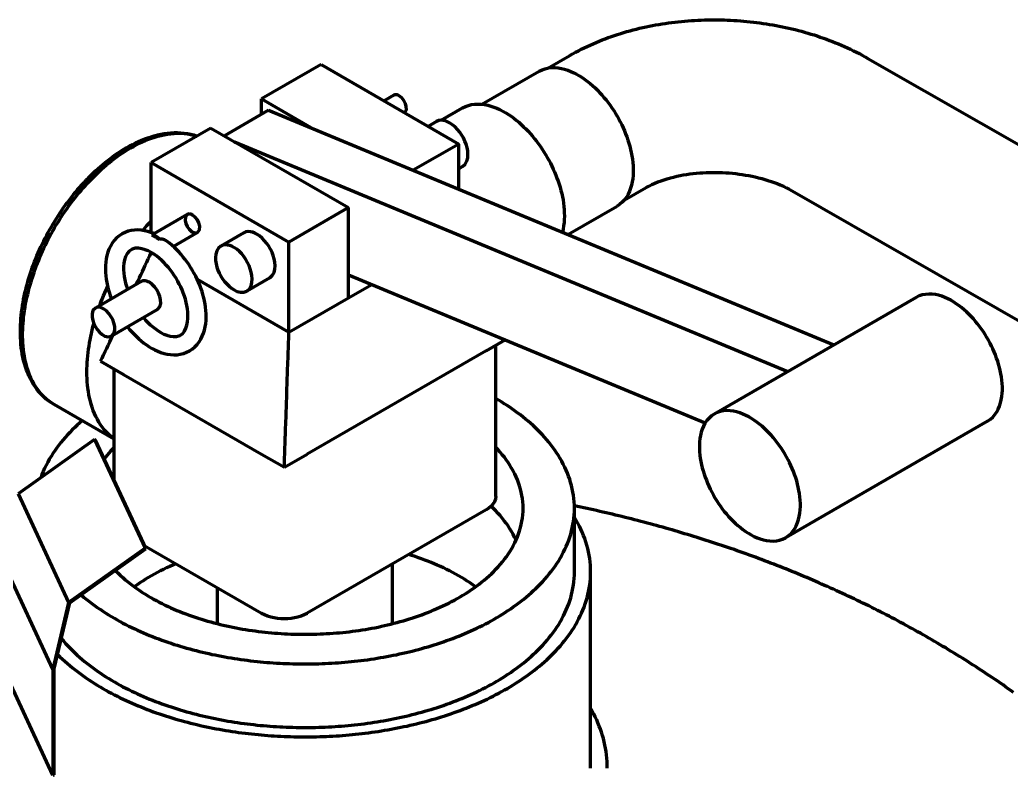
# Model space of a CAD drawing. Header units: millimetres. Extents: x 0 to 2382, y 0 to 420.
# Drawn here: x 322.55 to 337.82, y 133.11 to 144.75 of the extents above; entities that cross this region are included whole.
import ezdxf

# ---------------------------------------------------------------- set-up
doc = ezdxf.new("R2010")
doc.units = ezdxf.units.MM
doc.layers.add('01-VISIBLE', color=7, linetype='CONTINUOUS', lineweight=70)

msp = doc.modelspace()

# ---------------------------------------------------------------- linework, layer by layer
at = {"layer": '01-VISIBLE'}
for p, q in [((330.686, 144.006), (331.022, 144.2)), ((335.615, 144.155), (339.237, 142.081)), ((327.191, 144.061), (326.272, 143.53)), ((327.191, 144.061), (329.313, 142.836)), ((329.67, 143.448), (330.551, 143.957)), ((326.272, 143.29), (326.272, 143.53)), ((326.272, 143.53), (327.069, 143.07)), ((328.313, 143.587), (328.163, 143.5)), ((329.042, 143.201), (329.37, 143.391)), ((326.384, 143.355), (325.702, 142.961)), ((326.384, 143.355), (335.09, 139.741)), ((325.494, 143.081), (324.575, 142.551)), ((325.494, 143.081), (327.616, 141.857)), ((328.971, 143.183), (328.842, 143.108)), ((325.859, 142.871), (334.383, 139.333)), ((329.313, 142.836), (328.61, 142.431)), ((329.313, 142.139), (329.313, 142.836)), ((324.575, 141.472), (324.575, 142.551)), ((324.575, 142.551), (326.696, 141.326)), ((329.371, 142.49), (329.313, 142.456)), ((331.861, 141.971), (332.197, 142.165)), ((334.447, 142.116), (338.069, 140.041)), ((327.616, 141.857), (326.696, 141.326)), ((327.616, 140.468), (327.616, 141.857)), ((330.994, 141.441), (331.751, 141.879)), ((325.131, 141.75), (324.617, 141.453)), ((325.291, 141.473), (324.917, 141.257)), ((326.001, 141.468), (325.648, 141.264)), ((326.696, 139.938), (326.696, 141.326)), ((324.575, 141.162), (324.575, 141.164)), ((324.575, 141.162), (324.615, 141.139)), ((327.616, 140.822), (333.11, 138.542)), ((324.422, 140.718), (323.715, 140.309)), ((325.283, 140.754), (326.696, 139.938)), ((326.401, 140.775), (326.048, 140.571)), ((327.616, 140.468), (327.972, 140.674)), ((326.696, 139.938), (327.616, 140.468)), ((336.358, 140.473), (333.246, 138.676)), ((324.672, 140.285), (323.965, 139.876)), ((329.737, 139.652), (330.029, 139.821)), ((329.883, 137.407), (329.883, 139.737)), ((329.737, 139.652), (326.979, 138.06)), ((323.797, 139.489), (324.151, 139.285)), ((324.004, 137.648), (324.004, 139.369)), ((324.151, 139.285), (326.272, 138.06)), ((324.004, 138.289), (323.082, 138.821)), ((337.458, 138.567), (334.346, 136.771)), ((323.704, 138.285), (322.527, 137.446)), ((323.704, 138.285), (324.48, 136.612)), ((323.714, 138.273), (323.704, 138.285)), ((323.714, 138.273), (324.491, 136.6)), ((326.272, 138.06), (326.626, 137.856)), ((326.626, 137.856), (326.979, 138.06)), ((322.527, 137.446), (323.303, 135.773)), ((329.737, 137.202), (326.979, 135.61)), ((331.094, 136.243), (331.094, 137.223)), ((324.48, 136.612), (323.303, 135.773)), ((323.321, 135.766), (324.491, 136.6)), ((324.466, 136.653), (326.272, 135.61)), ((324.491, 136.6), (324.48, 136.612)), ((323.06, 134.747), (322.283, 136.42)), ((328.294, 135.446), (328.294, 136.369)), ((331.344, 133.222), (331.344, 136.243)), ((325.594, 135.446), (325.594, 136.002)), ((323.303, 135.773), (323.06, 134.747)), ((323.079, 134.749), (323.321, 135.766)), ((323.06, 133.113), (322.283, 134.786)), ((323.06, 134.747), (323.06, 133.113)), ((323.079, 133.116), (323.079, 134.749)), ((323.06, 133.113), (323.079, 133.116))]:
    msp.add_line(p, q, dxfattribs=at)
for points in [[(331.022, 144.2), (331.066, 144.225), (331.11, 144.249), (331.155, 144.273), (331.2, 144.296), (331.245, 144.318), (331.29, 144.34), (331.336, 144.361), (331.382, 144.381), (331.428, 144.401), (331.475, 144.421), (331.522, 144.439), (331.569, 144.457), (331.616, 144.475), (331.663, 144.492), (331.711, 144.508), (331.759, 144.524), (331.807, 144.539), (331.855, 144.554), (331.903, 144.568), (331.952, 144.581), (332.001, 144.594), (332.049, 144.607), (332.098, 144.618), (332.147, 144.63), (332.197, 144.641), (332.246, 144.651), (332.295, 144.661), (332.345, 144.67), (332.395, 144.678), (332.444, 144.687), (332.494, 144.694), (332.544, 144.701), (332.594, 144.708), (332.644, 144.714), (332.694, 144.72), (332.744, 144.725), (332.794, 144.73), (332.844, 144.734), (332.895, 144.737), (332.945, 144.74), (332.995, 144.743), (333.046, 144.745), (333.096, 144.747), (333.146, 144.748), (333.197, 144.749), (333.247, 144.749), (333.297, 144.749), (333.348, 144.748), (333.398, 144.747), (333.448, 144.745), (333.499, 144.743), (333.549, 144.74), (333.599, 144.737), (333.65, 144.733), (333.7, 144.729), (333.75, 144.725), (333.8, 144.72), (333.85, 144.714), (333.9, 144.708), (333.95, 144.701), (334, 144.694), (334.05, 144.687), (334.1, 144.679), (334.149, 144.671), (334.199, 144.662), (334.248, 144.652), (334.298, 144.642), (334.347, 144.632), (334.396, 144.621), (334.445, 144.609), (334.494, 144.598), (334.543, 144.585), (334.592, 144.572), (334.64, 144.559), (334.689, 144.545), (334.737, 144.53), (334.785, 144.516), (334.833, 144.5), (334.881, 144.484), (334.928, 144.468), (334.976, 144.451), (335.023, 144.433), (335.07, 144.415), (335.117, 144.396), (335.163, 144.377), (335.21, 144.357), (335.256, 144.337), (335.302, 144.316), (335.347, 144.295), (335.393, 144.273), (335.438, 144.251), (335.483, 144.228), (335.527, 144.204), (335.571, 144.18), (335.615, 144.155)], [(330.551, 143.957), (330.596, 143.98), (330.644, 143.996), (330.693, 144.007), (330.743, 144.013), (330.794, 144.013), (330.844, 144.009), (330.894, 144), (330.943, 143.988), (330.991, 143.973), (331.038, 143.954), (331.084, 143.934), (331.128, 143.911), (331.172, 143.885), (331.215, 143.858), (331.256, 143.83), (331.297, 143.799), (331.336, 143.768), (331.374, 143.735), (331.411, 143.701), (331.447, 143.665), (331.482, 143.629), (331.516, 143.592), (331.549, 143.553), (331.581, 143.514), (331.612, 143.475), (331.642, 143.434), (331.671, 143.393), (331.699, 143.35), (331.725, 143.308), (331.751, 143.264), (331.776, 143.22), (331.8, 143.176), (331.822, 143.131), (331.843, 143.085), (331.864, 143.039), (331.883, 142.992), (331.901, 142.945), (331.917, 142.897), (331.932, 142.849), (331.946, 142.801), (331.959, 142.752), (331.97, 142.703), (331.979, 142.653), (331.987, 142.603), (331.993, 142.553), (331.997, 142.503), (331.999, 142.452), (331.999, 142.402), (331.997, 142.352), (331.992, 142.301), (331.984, 142.252), (331.974, 142.202), (331.96, 142.154), (331.942, 142.107), (331.921, 142.061), (331.895, 142.017), (331.865, 141.977), (331.831, 141.939), (331.793, 141.907), (331.751, 141.879)], [(328.393, 143.579), (328.381, 143.586), (328.368, 143.591), (328.354, 143.594), (328.34, 143.595), (328.326, 143.593), (328.313, 143.587)], [(328.482, 143.316), (328.505, 143.361), (328.504, 143.412), (328.49, 143.462), (328.466, 143.507), (328.434, 143.547), (328.393, 143.579)], [(329.37, 143.391), (329.415, 143.413), (329.462, 143.43), (329.51, 143.442), (329.56, 143.449), (329.61, 143.451), (329.66, 143.449), (329.709, 143.443), (329.759, 143.433), (329.807, 143.42), (329.854, 143.404), (329.901, 143.386), (329.946, 143.365), (329.991, 143.342), (330.035, 143.318), (330.077, 143.291), (330.119, 143.263), (330.159, 143.234), (330.199, 143.203), (330.237, 143.171), (330.275, 143.138), (330.311, 143.103), (330.347, 143.068), (330.381, 143.032), (330.415, 142.995), (330.448, 142.957), (330.48, 142.918), (330.511, 142.879), (330.541, 142.839), (330.57, 142.798), (330.598, 142.757), (330.625, 142.714), (330.651, 142.672), (330.676, 142.629), (330.701, 142.585), (330.724, 142.54), (330.746, 142.496), (330.768, 142.45), (330.788, 142.405), (330.807, 142.358), (330.825, 142.312), (330.842, 142.264), (330.858, 142.217), (330.873, 142.169), (330.886, 142.121), (330.898, 142.072), (330.908, 142.023), (330.918, 141.974), (330.925, 141.924), (330.931, 141.875), (330.936, 141.825), (330.938, 141.775), (330.939, 141.725), (330.938, 141.675), (330.934, 141.625), (330.928, 141.575), (330.919, 141.526), (330.908, 141.477)], [(329.171, 143.163), (329.14, 143.179), (329.107, 143.191), (329.073, 143.199), (329.038, 143.201), (329.004, 143.196), (328.971, 143.183)], [(329.371, 142.49), (329.411, 142.525), (329.437, 142.571), (329.45, 142.622), (329.454, 142.675), (329.45, 142.729), (329.441, 142.781), (329.426, 142.832), (329.407, 142.882), (329.384, 142.93), (329.357, 142.976), (329.327, 143.019), (329.293, 143.061), (329.256, 143.099), (329.216, 143.133), (329.171, 143.163)], [(324.197, 142.781), (324.242, 142.806), (324.287, 142.83), (324.334, 142.853), (324.38, 142.875), (324.428, 142.896), (324.476, 142.915), (324.524, 142.933), (324.573, 142.949), (324.623, 142.964), (324.673, 142.976), (324.723, 142.987), (324.774, 142.997), (324.825, 143.004), (324.876, 143.009), (324.928, 143.011), (324.98, 143.012), (325.031, 143.01), (325.082, 143.005), (325.134, 142.998), (325.184, 142.988), (325.234, 142.975), (325.283, 142.959)], [(324.257, 142.775), (324.301, 142.8), (324.346, 142.824), (324.392, 142.847), (324.438, 142.868), (324.485, 142.889), (324.533, 142.908), (324.58, 142.925), (324.629, 142.941), (324.678, 142.956), (324.727, 142.968), (324.777, 142.979), (324.827, 142.988), (324.878, 142.995), (324.929, 142.999), (324.98, 143.001), (325.031, 143.001), (325.082, 142.998), (325.133, 142.993), (325.183, 142.984), (325.233, 142.973), (325.282, 142.958)], [(323.082, 138.821), (323.039, 138.847), (322.998, 138.876), (322.959, 138.907), (322.922, 138.94), (322.886, 138.975), (322.852, 139.012), (322.821, 139.051), (322.791, 139.091), (322.763, 139.133), (322.738, 139.176), (322.714, 139.22), (322.692, 139.265), (322.673, 139.311), (322.655, 139.358), (322.638, 139.405), (322.624, 139.453), (322.611, 139.501), (322.6, 139.55), (322.59, 139.599), (322.582, 139.648), (322.575, 139.698), (322.569, 139.748), (322.565, 139.798), (322.562, 139.848), (322.561, 139.898), (322.56, 139.948), (322.561, 139.998), (322.562, 140.048), (322.565, 140.098), (322.569, 140.147), (322.574, 140.197), (322.579, 140.247), (322.586, 140.297), (322.593, 140.346), (322.602, 140.395), (322.611, 140.445), (322.621, 140.494), (322.631, 140.542), (322.643, 140.591), (322.655, 140.64), (322.668, 140.688), (322.682, 140.736), (322.697, 140.784), (322.712, 140.832), (322.727, 140.879), (322.744, 140.926), (322.761, 140.973), (322.779, 141.02), (322.797, 141.067), (322.816, 141.113), (322.836, 141.159), (322.856, 141.205), (322.877, 141.25), (322.898, 141.295), (322.92, 141.34), (322.943, 141.385), (322.966, 141.429), (322.989, 141.474), (323.014, 141.517), (323.038, 141.561), (323.064, 141.604), (323.09, 141.647), (323.116, 141.689), (323.143, 141.731), (323.17, 141.773), (323.198, 141.815), (323.227, 141.856), (323.256, 141.897), (323.285, 141.937), (323.315, 141.977), (323.346, 142.017), (323.377, 142.056), (323.409, 142.095), (323.441, 142.133), (323.474, 142.171), (323.507, 142.208), (323.541, 142.245), (323.575, 142.282), (323.61, 142.317), (323.645, 142.353), (323.681, 142.388), (323.717, 142.422), (323.754, 142.456), (323.792, 142.489), (323.83, 142.521), (323.868, 142.553), (323.907, 142.584), (323.947, 142.615), (323.987, 142.645), (324.028, 142.674), (324.069, 142.702), (324.111, 142.729), (324.154, 142.756), (324.197, 142.781)], [(323.082, 138.821), (323.039, 138.848), (322.998, 138.877), (322.959, 138.909), (322.922, 138.943), (322.887, 138.979), (322.854, 139.018), (322.824, 139.058), (322.795, 139.1), (322.769, 139.143), (322.745, 139.187), (322.723, 139.233), (322.703, 139.279), (322.685, 139.326), (322.669, 139.374), (322.655, 139.422), (322.642, 139.471), (322.631, 139.52), (322.622, 139.57), (322.614, 139.62), (322.608, 139.67), (322.603, 139.72), (322.599, 139.77), (322.597, 139.821), (322.595, 139.871), (322.595, 139.921), (322.596, 139.972), (322.599, 140.022), (322.602, 140.073), (322.606, 140.123), (322.611, 140.173), (322.617, 140.223), (322.625, 140.273), (322.633, 140.323), (322.641, 140.372), (322.651, 140.422), (322.661, 140.471), (322.673, 140.52), (322.685, 140.569), (322.697, 140.618), (322.711, 140.667), (322.725, 140.715), (322.74, 140.764), (322.755, 140.811), (322.772, 140.859), (322.789, 140.907), (322.806, 140.954), (322.824, 141.001), (322.843, 141.048), (322.862, 141.095), (322.882, 141.141), (322.903, 141.187), (322.924, 141.233), (322.946, 141.278), (322.968, 141.323), (322.991, 141.368), (323.014, 141.413), (323.038, 141.457), (323.063, 141.502), (323.088, 141.545), (323.114, 141.589), (323.14, 141.632), (323.167, 141.675), (323.194, 141.717), (323.221, 141.759), (323.25, 141.801), (323.279, 141.842), (323.308, 141.883), (323.338, 141.924), (323.368, 141.964), (323.399, 142.004), (323.43, 142.044), (323.462, 142.083), (323.495, 142.121), (323.528, 142.16), (323.561, 142.197), (323.595, 142.234), (323.63, 142.271), (323.665, 142.307), (323.701, 142.343), (323.737, 142.378), (323.773, 142.413), (323.811, 142.447), (323.848, 142.48), (323.887, 142.513), (323.926, 142.545), (323.965, 142.577), (324.005, 142.608), (324.046, 142.638), (324.087, 142.667), (324.128, 142.695), (324.171, 142.723), (324.214, 142.749), (324.257, 142.775)], [(332.197, 142.165), (332.242, 142.189), (332.287, 142.212), (332.333, 142.233), (332.38, 142.252), (332.428, 142.27), (332.476, 142.286), (332.524, 142.301), (332.573, 142.315), (332.622, 142.327), (332.672, 142.339), (332.721, 142.349), (332.771, 142.359), (332.821, 142.367), (332.871, 142.374), (332.922, 142.381), (332.972, 142.386), (333.023, 142.39), (333.073, 142.394), (333.124, 142.396), (333.174, 142.398), (333.225, 142.399), (333.276, 142.399), (333.327, 142.398), (333.377, 142.396), (333.428, 142.393), (333.479, 142.39), (333.529, 142.385), (333.579, 142.38), (333.63, 142.373), (333.68, 142.366), (333.73, 142.358), (333.78, 142.349), (333.83, 142.339), (333.879, 142.328), (333.929, 142.317), (333.978, 142.304), (334.026, 142.29), (334.075, 142.275), (334.123, 142.26), (334.171, 142.243), (334.218, 142.225), (334.265, 142.205), (334.312, 142.185), (334.358, 142.163), (334.403, 142.14), (334.447, 142.116)], [(325.131, 141.75), (325.103, 141.71), (325.099, 141.66), (325.11, 141.611), (325.131, 141.565), (325.161, 141.524), (325.197, 141.49), (325.243, 141.468), (325.291, 141.473)], [(325.211, 141.742), (325.199, 141.749), (325.186, 141.754), (325.172, 141.757), (325.158, 141.758), (325.144, 141.755), (325.131, 141.75)], [(325.291, 141.473), (325.321, 141.516), (325.323, 141.568), (325.31, 141.62), (325.286, 141.667), (325.253, 141.709), (325.211, 141.742)], [(324.447, 141.505), (324.468, 141.53), (324.489, 141.555), (324.51, 141.579), (324.532, 141.604), (324.553, 141.628), (324.575, 141.652)], [(324.126, 141.451), (324.082, 141.422), (324.042, 141.388), (324.006, 141.35), (323.975, 141.309), (323.948, 141.264), (323.925, 141.217), (323.907, 141.168), (323.892, 141.118), (323.882, 141.067), (323.875, 141.015), (323.87, 140.963), (323.869, 140.911), (323.871, 140.859), (323.875, 140.807), (323.882, 140.755), (323.891, 140.703), (323.901, 140.652), (323.914, 140.602), (323.929, 140.551), (323.945, 140.502), (323.963, 140.453)], [(324.62, 141.455), (324.572, 141.473), (324.523, 141.489), (324.473, 141.5), (324.423, 141.508), (324.371, 141.512), (324.32, 141.51), (324.269, 141.503), (324.22, 141.491), (324.172, 141.474), (324.126, 141.451)], [(324.617, 141.453), (324.612, 141.449), (324.608, 141.445), (324.603, 141.441), (324.598, 141.437), (324.592, 141.434), (324.587, 141.431)], [(324.646, 141.416), (324.637, 141.42), (324.627, 141.425), (324.618, 141.428), (324.607, 141.43), (324.597, 141.431), (324.587, 141.431)], [(324.646, 141.399), (324.636, 141.405), (324.626, 141.41), (324.617, 141.415), (324.607, 141.421), (324.597, 141.426), (324.587, 141.431)], [(324.621, 141.454), (324.62, 141.454), (324.62, 141.454), (324.619, 141.454), (324.619, 141.454), (324.618, 141.454), (324.617, 141.453)], [(324.705, 141.363), (324.696, 141.373), (324.687, 141.383), (324.678, 141.392), (324.668, 141.401), (324.657, 141.408), (324.646, 141.416)], [(324.705, 141.363), (324.695, 141.369), (324.685, 141.375), (324.676, 141.381), (324.666, 141.387), (324.656, 141.393), (324.646, 141.399)], [(326.201, 141.448), (326.17, 141.464), (326.137, 141.477), (326.103, 141.485), (326.068, 141.487), (326.034, 141.481), (326.001, 141.468)], [(326.401, 140.775), (326.441, 140.81), (326.467, 140.856), (326.481, 140.908), (326.484, 140.961), (326.48, 141.014), (326.471, 141.066), (326.456, 141.117), (326.437, 141.167), (326.414, 141.215), (326.387, 141.261), (326.357, 141.305), (326.323, 141.346), (326.286, 141.384), (326.246, 141.419), (326.201, 141.448)], [(324.816, 141.34), (324.8, 141.351), (324.782, 141.359), (324.763, 141.366), (324.743, 141.369), (324.723, 141.369), (324.705, 141.363)], [(325.166, 139.649), (325.208, 139.677), (325.247, 139.709), (325.282, 139.746), (325.313, 139.786), (325.339, 139.828), (325.362, 139.874), (325.381, 139.92), (325.396, 139.969), (325.407, 140.018), (325.415, 140.068), (325.42, 140.118), (325.422, 140.168), (325.422, 140.219), (325.419, 140.269), (325.413, 140.32), (325.406, 140.37), (325.397, 140.419), (325.385, 140.468), (325.372, 140.517), (325.358, 140.565), (325.341, 140.613), (325.323, 140.66), (325.304, 140.707), (325.283, 140.753), (325.261, 140.799), (325.238, 140.843), (325.213, 140.887), (325.187, 140.93), (325.159, 140.973), (325.131, 141.014), (325.101, 141.055), (325.07, 141.095), (325.037, 141.134), (325.004, 141.171), (324.969, 141.208), (324.933, 141.243), (324.895, 141.277), (324.856, 141.309), (324.816, 141.34)], [(325.648, 141.264), (325.61, 141.231), (325.584, 141.188), (325.57, 141.14), (325.565, 141.09), (325.567, 141.039), (325.575, 140.989), (325.587, 140.94), (325.604, 140.893), (325.624, 140.847), (325.648, 140.802), (325.675, 140.759), (325.705, 140.719), (325.738, 140.681), (325.774, 140.645), (325.813, 140.614), (325.855, 140.587), (325.901, 140.566), (325.95, 140.554), (326.001, 140.554), (326.048, 140.571)], [(325.848, 141.244), (325.817, 141.26), (325.784, 141.273), (325.75, 141.28), (325.715, 141.283), (325.68, 141.277), (325.648, 141.264)], [(326.048, 140.571), (326.088, 140.606), (326.114, 140.652), (326.127, 140.704), (326.131, 140.757), (326.127, 140.81), (326.117, 140.862), (326.102, 140.913), (326.083, 140.963), (326.06, 141.011), (326.033, 141.057), (326.003, 141.101), (325.97, 141.142), (325.933, 141.18), (325.892, 141.215), (325.848, 141.244)], [(324.576, 141.164), (324.53, 141.188), (324.482, 141.208), (324.433, 141.223), (324.382, 141.231), (324.33, 141.23), (324.28, 141.216), (324.237, 141.187), (324.204, 141.148), (324.181, 141.102), (324.165, 141.053), (324.155, 141.002), (324.15, 140.95), (324.15, 140.899), (324.153, 140.847), (324.159, 140.795), (324.168, 140.744), (324.179, 140.694), (324.193, 140.644), (324.209, 140.595)], [(324.349, 140.675), (324.371, 140.724), (324.394, 140.773), (324.417, 140.822), (324.439, 140.87), (324.462, 140.919), (324.485, 140.968), (324.507, 141.016), (324.53, 141.065), (324.552, 141.114), (324.575, 141.162)], [(324.457, 140.161), (324.49, 140.123), (324.525, 140.086), (324.562, 140.051), (324.6, 140.018), (324.64, 139.987), (324.681, 139.958), (324.724, 139.932), (324.77, 139.909), (324.816, 139.89), (324.865, 139.876), (324.915, 139.869), (324.965, 139.871), (325.014, 139.886), (325.055, 139.914), (325.088, 139.953), (325.111, 139.998), (325.126, 140.046), (325.136, 140.095), (325.141, 140.146), (325.142, 140.196), (325.14, 140.247), (325.134, 140.297), (325.125, 140.347), (325.115, 140.396), (325.102, 140.445), (325.087, 140.493), (325.069, 140.541), (325.051, 140.588), (325.03, 140.634), (325.008, 140.679), (324.984, 140.724), (324.958, 140.767), (324.931, 140.81), (324.903, 140.852), (324.873, 140.893), (324.841, 140.932), (324.808, 140.97), (324.773, 141.007), (324.737, 141.042), (324.699, 141.076), (324.66, 141.108), (324.619, 141.137), (324.576, 141.164)], [(323.784, 140.349), (323.802, 140.398), (323.821, 140.447), (323.841, 140.496), (323.861, 140.544), (323.883, 140.592), (323.904, 140.64)], [(324.547, 140.705), (324.527, 140.715), (324.507, 140.723), (324.485, 140.728), (324.464, 140.729), (324.442, 140.726), (324.422, 140.718)], [(324.672, 140.285), (324.708, 140.325), (324.723, 140.378), (324.721, 140.434), (324.709, 140.488), (324.689, 140.54), (324.663, 140.588), (324.63, 140.633), (324.592, 140.673), (324.547, 140.705)], [(336.8, 140.472), (336.752, 140.49), (336.703, 140.505), (336.654, 140.515), (336.603, 140.522), (336.552, 140.524), (336.502, 140.52), (336.452, 140.511), (336.403, 140.495), (336.358, 140.473)], [(323.84, 140.297), (323.82, 140.307), (323.8, 140.315), (323.778, 140.32), (323.757, 140.321), (323.735, 140.318), (323.715, 140.309)], [(337.458, 138.567), (337.5, 138.595), (337.537, 138.629), (337.57, 138.667), (337.599, 138.708), (337.622, 138.753), (337.642, 138.799), (337.657, 138.847), (337.669, 138.896), (337.677, 138.946), (337.683, 138.996), (337.685, 139.046), (337.685, 139.096), (337.683, 139.147), (337.678, 139.197), (337.672, 139.247), (337.663, 139.296), (337.653, 139.346), (337.641, 139.395), (337.628, 139.443), (337.613, 139.491), (337.597, 139.539), (337.579, 139.586), (337.56, 139.633), (337.54, 139.679), (337.518, 139.724), (337.495, 139.769), (337.471, 139.814), (337.446, 139.857), (337.42, 139.9), (337.393, 139.942), (337.364, 139.984), (337.334, 140.025), (337.304, 140.064), (337.272, 140.103), (337.239, 140.142), (337.205, 140.179), (337.169, 140.215), (337.133, 140.249), (337.096, 140.283), (337.057, 140.315), (337.017, 140.346), (336.976, 140.375), (336.934, 140.403), (336.89, 140.428), (336.845, 140.451), (336.8, 140.472)], [(323.715, 140.309), (323.679, 140.271), (323.665, 140.221), (323.664, 140.169), (323.674, 140.117), (323.691, 140.068), (323.715, 140.021), (323.744, 139.977), (323.778, 139.937), (323.818, 139.903), (323.863, 139.877), (323.914, 139.865), (323.965, 139.876)], [(323.965, 139.876), (324.001, 139.917), (324.016, 139.97), (324.014, 140.026), (324.002, 140.08), (323.982, 140.131), (323.956, 140.18), (323.923, 140.225), (323.885, 140.264), (323.84, 140.297)], [(324.004, 138.293), (323.965, 138.324), (323.927, 138.357), (323.891, 138.392), (323.858, 138.43), (323.827, 138.469), (323.797, 138.51), (323.77, 138.552), (323.746, 138.595), (323.723, 138.64), (323.702, 138.686), (323.683, 138.732), (323.666, 138.78), (323.651, 138.827), (323.638, 138.876), (323.626, 138.924), (323.616, 138.974), (323.608, 139.023), (323.601, 139.073), (323.595, 139.123), (323.591, 139.172), (323.588, 139.223), (323.586, 139.273), (323.585, 139.323), (323.586, 139.373), (323.587, 139.423), (323.59, 139.473), (323.594, 139.523), (323.598, 139.573), (323.604, 139.623), (323.61, 139.673), (323.618, 139.722), (323.626, 139.772), (323.635, 139.821), (323.645, 139.87), (323.656, 139.919), (323.667, 139.968), (323.679, 140.017), (323.692, 140.065)], [(324.211, 140.019), (324.243, 139.98), (324.277, 139.942), (324.311, 139.905), (324.347, 139.869), (324.384, 139.835), (324.422, 139.802), (324.462, 139.77), (324.502, 139.741), (324.545, 139.713), (324.588, 139.687), (324.633, 139.664), (324.679, 139.643), (324.726, 139.625), (324.774, 139.61), (324.823, 139.599), (324.873, 139.591), (324.924, 139.589), (324.974, 139.59), (325.024, 139.597), (325.073, 139.609), (325.121, 139.627), (325.166, 139.649)], [(323.797, 139.489), (323.82, 139.538), (323.843, 139.588), (323.867, 139.638), (323.89, 139.688), (323.913, 139.737), (323.936, 139.787), (323.959, 139.837), (323.982, 139.886)], [(326.626, 137.856), (326.627, 137.906), (326.629, 137.957), (326.631, 138.008), (326.633, 138.059), (326.634, 138.11), (326.636, 138.16), (326.638, 138.211), (326.64, 138.262), (326.641, 138.313), (326.643, 138.363), (326.645, 138.414), (326.646, 138.465), (326.648, 138.516), (326.65, 138.567), (326.652, 138.617), (326.653, 138.668), (326.655, 138.719), (326.657, 138.77), (326.658, 138.821), (326.66, 138.871), (326.662, 138.922), (326.664, 138.973), (326.665, 139.024), (326.667, 139.074), (326.669, 139.125), (326.671, 139.176), (326.672, 139.227), (326.674, 139.278), (326.676, 139.328), (326.677, 139.379), (326.679, 139.43), (326.681, 139.481), (326.683, 139.531), (326.684, 139.582), (326.686, 139.633), (326.688, 139.684), (326.69, 139.735), (326.691, 139.785), (326.693, 139.836), (326.695, 139.887), (326.696, 139.938)], [(331.094, 137.223), (331.093, 137.274), (331.09, 137.324), (331.086, 137.375), (331.079, 137.425), (331.071, 137.475), (331.061, 137.524), (331.049, 137.574), (331.036, 137.622), (331.021, 137.671), (331.004, 137.719), (330.986, 137.766), (330.966, 137.813), (330.945, 137.859), (330.923, 137.904), (330.899, 137.949), (330.874, 137.993), (330.848, 138.036), (330.82, 138.079), (330.792, 138.121), (330.762, 138.162), (330.732, 138.202), (330.7, 138.242), (330.668, 138.281), (330.634, 138.319), (330.6, 138.356), (330.565, 138.393), (330.53, 138.429), (330.493, 138.464), (330.456, 138.499), (330.419, 138.533), (330.381, 138.566), (330.342, 138.599), (330.302, 138.63), (330.262, 138.662), (330.222, 138.692), (330.181, 138.722), (330.14, 138.751), (330.098, 138.78), (330.056, 138.808), (330.013, 138.835), (329.97, 138.862), (329.927, 138.889), (329.883, 138.914)], [(333.246, 138.676), (333.205, 138.648), (333.167, 138.615), (333.134, 138.577), (333.105, 138.535), (333.082, 138.49), (333.062, 138.444), (333.047, 138.396), (333.035, 138.347), (333.027, 138.297), (333.021, 138.247), (333.019, 138.197), (333.019, 138.146), (333.021, 138.096), (333.026, 138.045), (333.033, 137.995), (333.041, 137.946), (333.051, 137.896), (333.063, 137.847), (333.077, 137.799), (333.092, 137.751), (333.108, 137.703), (333.126, 137.656), (333.145, 137.609), (333.165, 137.563), (333.187, 137.517), (333.21, 137.472), (333.234, 137.428), (333.259, 137.384), (333.286, 137.341), (333.313, 137.299), (333.342, 137.257), (333.371, 137.217), (333.402, 137.177), (333.434, 137.138), (333.467, 137.1), (333.502, 137.063), (333.537, 137.027), (333.574, 136.992), (333.611, 136.958), (333.65, 136.926), (333.69, 136.895), (333.731, 136.866), (333.774, 136.839), (333.817, 136.814), (333.862, 136.791), (333.908, 136.77), (333.956, 136.753), (334.004, 136.738), (334.053, 136.728), (334.103, 136.721), (334.154, 136.72), (334.204, 136.723), (334.253, 136.733), (334.301, 136.749), (334.346, 136.771)], [(333.688, 138.675), (333.641, 138.693), (333.592, 138.708), (333.542, 138.719), (333.492, 138.726), (333.441, 138.728), (333.39, 138.724), (333.34, 138.714), (333.292, 138.699), (333.246, 138.676)], [(334.346, 136.771), (334.388, 136.799), (334.426, 136.832), (334.459, 136.87), (334.487, 136.912), (334.511, 136.956), (334.531, 137.003), (334.546, 137.051), (334.558, 137.1), (334.566, 137.149), (334.571, 137.199), (334.574, 137.25), (334.574, 137.3), (334.572, 137.35), (334.567, 137.401), (334.561, 137.45), (334.552, 137.5), (334.542, 137.549), (334.53, 137.598), (334.517, 137.647), (334.502, 137.695), (334.485, 137.743), (334.468, 137.79), (334.449, 137.836), (334.428, 137.883), (334.407, 137.928), (334.384, 137.973), (334.36, 138.017), (334.335, 138.061), (334.309, 138.104), (334.281, 138.146), (334.253, 138.188), (334.223, 138.228), (334.192, 138.268), (334.16, 138.307), (334.127, 138.345), (334.093, 138.382), (334.058, 138.418), (334.022, 138.453), (333.984, 138.487), (333.946, 138.519), (333.906, 138.55), (333.865, 138.579), (333.822, 138.606), (333.779, 138.632), (333.734, 138.655), (333.688, 138.675)], [(323.514, 138.572), (323.474, 138.538), (323.435, 138.503), (323.397, 138.467), (323.36, 138.431), (323.323, 138.393), (323.287, 138.355), (323.252, 138.317), (323.217, 138.277), (323.184, 138.237), (323.152, 138.196), (323.12, 138.154), (323.09, 138.111), (323.061, 138.068), (323.033, 138.024), (323.006, 137.979), (322.981, 137.933), (322.956, 137.887), (322.934, 137.84), (322.913, 137.792), (322.893, 137.743), (322.875, 137.694)], [(324.004, 138.163), (323.977, 138.133), (323.95, 138.104), (323.924, 138.074), (323.899, 138.043), (323.874, 138.012), (323.85, 137.98)], [(330.304, 137.223), (330.303, 137.273), (330.299, 137.323), (330.294, 137.373), (330.286, 137.423), (330.276, 137.472), (330.264, 137.521), (330.25, 137.569), (330.234, 137.617), (330.216, 137.664), (330.196, 137.71), (330.175, 137.755), (330.152, 137.8), (330.127, 137.844), (330.101, 137.887), (330.073, 137.929), (330.045, 137.97), (330.015, 138.01), (329.983, 138.05), (329.951, 138.088), (329.918, 138.126), (329.883, 138.163)], [(329.883, 137.407), (329.878, 137.363), (329.862, 137.323), (329.838, 137.286), (329.808, 137.254), (329.774, 137.226), (329.737, 137.202)], [(324.009, 135.529), (324.053, 135.504), (324.097, 135.48), (324.141, 135.456), (324.186, 135.433), (324.231, 135.41), (324.276, 135.388), (324.321, 135.366), (324.366, 135.345), (324.412, 135.324), (324.458, 135.304), (324.504, 135.285), (324.551, 135.265), (324.597, 135.247), (324.644, 135.228), (324.691, 135.211), (324.738, 135.193), (324.786, 135.176), (324.833, 135.16), (324.881, 135.144), (324.928, 135.128), (324.976, 135.113), (325.024, 135.099), (325.072, 135.084), (325.121, 135.071), (325.169, 135.057), (325.217, 135.044), (325.266, 135.031), (325.315, 135.019), (325.364, 135.007), (325.412, 134.996), (325.461, 134.985), (325.51, 134.974), (325.56, 134.964), (325.609, 134.954), (325.658, 134.945), (325.708, 134.936), (325.757, 134.927), (325.806, 134.919), (325.856, 134.911), (325.906, 134.903), (325.955, 134.896), (326.005, 134.889), (326.055, 134.882), (326.105, 134.876), (326.155, 134.871), (326.205, 134.865), (326.254, 134.86), (326.304, 134.855), (326.354, 134.851), (326.405, 134.847), (326.455, 134.844), (326.505, 134.84), (326.555, 134.837), (326.605, 134.835), (326.655, 134.833), (326.705, 134.831), (326.755, 134.829), (326.806, 134.828), (326.856, 134.827), (326.906, 134.827), (326.956, 134.827), (327.007, 134.827), (327.057, 134.828), (327.107, 134.829), (327.157, 134.83), (327.207, 134.832), (327.257, 134.834), (327.308, 134.836), (327.358, 134.839), (327.408, 134.842), (327.458, 134.845), (327.508, 134.849), (327.558, 134.853), (327.608, 134.858), (327.658, 134.863), (327.708, 134.868), (327.758, 134.873), (327.808, 134.879), (327.858, 134.886), (327.907, 134.892), (327.957, 134.899), (328.007, 134.907), (328.056, 134.915), (328.106, 134.923), (328.155, 134.931), (328.205, 134.94), (328.254, 134.949), (328.303, 134.959), (328.352, 134.969), (328.402, 134.98), (328.451, 134.99), (328.5, 135.002), (328.548, 135.013), (328.597, 135.025), (328.646, 135.038), (328.694, 135.05), (328.743, 135.064), (328.791, 135.077), (328.839, 135.091), (328.887, 135.106), (328.935, 135.121), (328.983, 135.136), (329.031, 135.152), (329.078, 135.168), (329.126, 135.185), (329.173, 135.202), (329.22, 135.219), (329.267, 135.237), (329.313, 135.256), (329.36, 135.275), (329.406, 135.294), (329.452, 135.314), (329.498, 135.334), (329.544, 135.355), (329.589, 135.377), (329.634, 135.399), (329.679, 135.421), (329.724, 135.444), (329.768, 135.467), (329.813, 135.491), (329.856, 135.516), (329.9, 135.541), (329.943, 135.567), (329.986, 135.593), (330.028, 135.62), (330.07, 135.647), (330.112, 135.675), (330.153, 135.704), (330.194, 135.733), (330.234, 135.763), (330.274, 135.793), (330.314, 135.824), (330.353, 135.856), (330.391, 135.889), (330.429, 135.922), (330.466, 135.956), (330.502, 135.99), (330.538, 136.025), (330.573, 136.061), (330.608, 136.098), (330.641, 136.135), (330.674, 136.173), (330.706, 136.212), (330.737, 136.251), (330.767, 136.291), (330.796, 136.332), (330.825, 136.374), (330.852, 136.416), (330.877, 136.459), (330.902, 136.503), (330.925, 136.547), (330.948, 136.592), (330.968, 136.638), (330.988, 136.684), (331.006, 136.731), (331.022, 136.779), (331.037, 136.827), (331.05, 136.875), (331.061, 136.924), (331.071, 136.973), (331.079, 137.023), (331.086, 137.073), (331.09, 137.123), (331.093, 137.173), (331.094, 137.223)], [(324.568, 135.851), (324.612, 135.826), (324.655, 135.802), (324.7, 135.779), (324.744, 135.756), (324.789, 135.734), (324.835, 135.713), (324.88, 135.692), (324.926, 135.672), (324.972, 135.652), (325.018, 135.633), (325.065, 135.615), (325.111, 135.597), (325.158, 135.58), (325.206, 135.563), (325.253, 135.547), (325.3, 135.531), (325.348, 135.516), (325.396, 135.501), (325.444, 135.487), (325.492, 135.473), (325.541, 135.46), (325.589, 135.448), (325.638, 135.436), (325.686, 135.424), (325.735, 135.413), (325.784, 135.402), (325.833, 135.392), (325.882, 135.382), (325.931, 135.373), (325.981, 135.364), (326.03, 135.356), (326.079, 135.348), (326.129, 135.341), (326.178, 135.334), (326.228, 135.328), (326.278, 135.321), (326.327, 135.316), (326.377, 135.311), (326.427, 135.306), (326.477, 135.302), (326.527, 135.298), (326.577, 135.295), (326.627, 135.292), (326.677, 135.289), (326.727, 135.287), (326.777, 135.285), (326.827, 135.284), (326.877, 135.283), (326.927, 135.283), (326.977, 135.283), (327.027, 135.284), (327.077, 135.285), (327.127, 135.286), (327.177, 135.288), (327.227, 135.29), (327.277, 135.293), (327.327, 135.296), (327.377, 135.299), (327.427, 135.303), (327.477, 135.308), (327.527, 135.312), (327.576, 135.318), (327.626, 135.323), (327.676, 135.33), (327.725, 135.336), (327.775, 135.343), (327.824, 135.351), (327.874, 135.359), (327.923, 135.367), (327.972, 135.376), (328.022, 135.385), (328.071, 135.395), (328.12, 135.406), (328.169, 135.416), (328.217, 135.428), (328.266, 135.439), (328.314, 135.452), (328.363, 135.464), (328.411, 135.478), (328.459, 135.491), (328.507, 135.506), (328.555, 135.521), (328.603, 135.536), (328.65, 135.552), (328.697, 135.568), (328.745, 135.585), (328.791, 135.603), (328.838, 135.621), (328.885, 135.639), (328.931, 135.659), (328.977, 135.678), (329.022, 135.699), (329.068, 135.72), (329.113, 135.741), (329.158, 135.764), (329.202, 135.787), (329.247, 135.81), (329.29, 135.834), (329.334, 135.859), (329.377, 135.885), (329.419, 135.911), (329.461, 135.938), (329.503, 135.966), (329.544, 135.994), (329.585, 136.024), (329.625, 136.054), (329.664, 136.084), (329.703, 136.116), (329.741, 136.148), (329.779, 136.182), (329.816, 136.216), (329.851, 136.251), (329.886, 136.286), (329.921, 136.323), (329.954, 136.361), (329.986, 136.399), (330.017, 136.438), (330.047, 136.478), (330.075, 136.519), (330.103, 136.561), (330.128, 136.604), (330.153, 136.648), (330.176, 136.692), (330.197, 136.738), (330.217, 136.784), (330.234, 136.831), (330.25, 136.878), (330.264, 136.926), (330.276, 136.975), (330.286, 137.024), (330.294, 137.073), (330.299, 137.123), (330.303, 137.173), (330.304, 137.223)], [(330.195, 136.733), (330.173, 136.778), (330.15, 136.823), (330.126, 136.867), (330.099, 136.91), (330.072, 136.952), (330.043, 136.993), (330.013, 137.033), (329.981, 137.072), (329.949, 137.111), (329.916, 137.148), (329.881, 137.185), (329.846, 137.221), (329.81, 137.256)], [(330.195, 136.733), (330.173, 136.778), (330.15, 136.823), (330.126, 136.867), (330.099, 136.91), (330.072, 136.952), (330.043, 136.993), (330.013, 137.033), (329.981, 137.072), (329.949, 137.111), (329.916, 137.148), (329.881, 137.185), (329.846, 137.221), (329.81, 137.256)], [(337.859, 134.386), (337.818, 134.415), (337.777, 134.444), (337.736, 134.473), (337.695, 134.502), (337.654, 134.53), (337.613, 134.559), (337.572, 134.587), (337.53, 134.615), (337.489, 134.643), (337.447, 134.671), (337.406, 134.698), (337.364, 134.726), (337.322, 134.753), (337.28, 134.78), (337.238, 134.808), (337.196, 134.835), (337.154, 134.862), (337.111, 134.888), (337.069, 134.915), (337.027, 134.941), (336.984, 134.968), (336.941, 134.994), (336.899, 135.02), (336.856, 135.046), (336.813, 135.072), (336.77, 135.097), (336.727, 135.123), (336.684, 135.148), (336.641, 135.174), (336.598, 135.199), (336.554, 135.224), (336.511, 135.249), (336.467, 135.273), (336.424, 135.298), (336.38, 135.323), (336.337, 135.347), (336.293, 135.371), (336.249, 135.395), (336.205, 135.419), (336.161, 135.443), (336.117, 135.467), (336.073, 135.49), (336.029, 135.514), (335.984, 135.537), (335.94, 135.56), (335.896, 135.583), (335.851, 135.606), (335.807, 135.629), (335.762, 135.652), (335.717, 135.674), (335.673, 135.696), (335.628, 135.719), (335.583, 135.741), (335.538, 135.763), (335.493, 135.785), (335.448, 135.806), (335.403, 135.828), (335.358, 135.849), (335.312, 135.871), (335.267, 135.892), (335.222, 135.913), (335.176, 135.934), (335.131, 135.955), (335.085, 135.976), (335.04, 135.996), (334.994, 136.017), (334.948, 136.037), (334.902, 136.057), (334.857, 136.077), (334.811, 136.097), (334.765, 136.117), (334.719, 136.137), (334.673, 136.156), (334.627, 136.175), (334.58, 136.195), (334.534, 136.214), (334.488, 136.233), (334.442, 136.252), (334.395, 136.271), (334.349, 136.289), (334.302, 136.308), (334.256, 136.326), (334.209, 136.344), (334.163, 136.362), (334.116, 136.38), (334.069, 136.398), (334.022, 136.416), (333.976, 136.434), (333.929, 136.451), (333.882, 136.469), (333.835, 136.486), (333.788, 136.503), (333.741, 136.52), (333.694, 136.537), (333.647, 136.553), (333.599, 136.57), (333.552, 136.587), (333.505, 136.603), (333.457, 136.619), (333.41, 136.635), (333.363, 136.651), (333.315, 136.667), (333.268, 136.683), (333.22, 136.698), (333.173, 136.714), (333.125, 136.729), (333.077, 136.744), (333.03, 136.759), (332.982, 136.774), (332.934, 136.789), (332.886, 136.804), (332.838, 136.819), (332.791, 136.833), (332.743, 136.847), (332.695, 136.862), (332.647, 136.876), (332.599, 136.89), (332.551, 136.904), (332.502, 136.917), (332.454, 136.931), (332.406, 136.944), (332.358, 136.958), (332.31, 136.971), (332.261, 136.984), (332.213, 136.997), (332.165, 137.01), (332.116, 137.023), (332.068, 137.035), (332.02, 137.048), (331.971, 137.06), (331.923, 137.072), (331.874, 137.084), (331.825, 137.096), (331.777, 137.108), (331.728, 137.12), (331.68, 137.131), (331.631, 137.143), (331.582, 137.154), (331.533, 137.166), (331.485, 137.177), (331.436, 137.188), (331.387, 137.199), (331.338, 137.209), (331.289, 137.22), (331.24, 137.23), (331.191, 137.241), (331.142, 137.251), (331.093, 137.261)], [(331.344, 136.243), (331.343, 136.296), (331.34, 136.348), (331.335, 136.4), (331.329, 136.452), (331.321, 136.504), (331.311, 136.555), (331.299, 136.606), (331.285, 136.657), (331.27, 136.707), (331.253, 136.757), (331.234, 136.806), (331.215, 136.855), (331.193, 136.902), (331.17, 136.95), (331.146, 136.996), (331.121, 137.042), (331.094, 137.087)], [(329.572, 136.014), (329.53, 136.045), (329.487, 136.074), (329.443, 136.103), (329.399, 136.131), (329.354, 136.158), (329.309, 136.184), (329.263, 136.21), (329.217, 136.234), (329.171, 136.259), (329.124, 136.282), (329.077, 136.305), (329.03, 136.327), (328.982, 136.348), (328.934, 136.369), (328.886, 136.389), (328.838, 136.409), (328.789, 136.427), (328.74, 136.446), (328.691, 136.463), (328.641, 136.48), (328.592, 136.497), (328.542, 136.513)], [(324.956, 136.37), (324.908, 136.349), (324.86, 136.328), (324.813, 136.306), (324.765, 136.283), (324.718, 136.259), (324.672, 136.235), (324.626, 136.21), (324.58, 136.185), (324.535, 136.158), (324.49, 136.131), (324.445, 136.103), (324.402, 136.074), (324.358, 136.045), (324.315, 136.014)], [(323.833, 134.447), (323.876, 134.422), (323.92, 134.398), (323.964, 134.374), (324.009, 134.351), (324.054, 134.328), (324.098, 134.305), (324.144, 134.284), (324.189, 134.262), (324.235, 134.241), (324.281, 134.221), (324.327, 134.201), (324.373, 134.182), (324.419, 134.163), (324.466, 134.144), (324.513, 134.126), (324.56, 134.108), (324.607, 134.091), (324.654, 134.074), (324.701, 134.057), (324.749, 134.041), (324.797, 134.026), (324.845, 134.011), (324.893, 133.996), (324.941, 133.981), (324.989, 133.967), (325.037, 133.954), (325.086, 133.94), (325.134, 133.928), (325.183, 133.915), (325.231, 133.903), (325.28, 133.891), (325.329, 133.88), (325.378, 133.869), (325.427, 133.858), (325.476, 133.848), (325.525, 133.838), (325.575, 133.829), (325.624, 133.82), (325.673, 133.811), (325.723, 133.803), (325.773, 133.794), (325.822, 133.787), (325.872, 133.779), (325.921, 133.772), (325.971, 133.766), (326.021, 133.759), (326.071, 133.753), (326.121, 133.748), (326.171, 133.742), (326.221, 133.737), (326.27, 133.733), (326.32, 133.728), (326.371, 133.724), (326.421, 133.721), (326.471, 133.717), (326.521, 133.715), (326.571, 133.712), (326.621, 133.71), (326.671, 133.708), (326.721, 133.706), (326.772, 133.705), (326.822, 133.704), (326.872, 133.703), (326.922, 133.703), (326.972, 133.703), (327.022, 133.703), (327.073, 133.704), (327.123, 133.705), (327.173, 133.706), (327.223, 133.708), (327.273, 133.71), (327.323, 133.712), (327.374, 133.715), (327.424, 133.718), (327.474, 133.721), (327.524, 133.725), (327.574, 133.729), (327.624, 133.733), (327.674, 133.738), (327.724, 133.743), (327.774, 133.748), (327.823, 133.754), (327.873, 133.76), (327.923, 133.766), (327.973, 133.773), (328.023, 133.78), (328.072, 133.788), (328.122, 133.795), (328.171, 133.804), (328.221, 133.812), (328.27, 133.821), (328.319, 133.83), (328.369, 133.84), (328.418, 133.85), (328.467, 133.86), (328.516, 133.87), (328.565, 133.881), (328.614, 133.893), (328.663, 133.905), (328.711, 133.917), (328.76, 133.929), (328.809, 133.942), (328.857, 133.955), (328.905, 133.969), (328.953, 133.983), (329.002, 133.998), (329.049, 134.012), (329.097, 134.028), (329.145, 134.043), (329.192, 134.06), (329.24, 134.076), (329.287, 134.093), (329.334, 134.11), (329.381, 134.128), (329.428, 134.146), (329.475, 134.165), (329.521, 134.184), (329.567, 134.204), (329.613, 134.224), (329.659, 134.244), (329.705, 134.265), (329.75, 134.286), (329.795, 134.308), (329.84, 134.331), (329.885, 134.354), (329.929, 134.377), (329.973, 134.401), (330.017, 134.425), (330.061, 134.45), (330.104, 134.475), (330.147, 134.501), (330.19, 134.528), (330.232, 134.555), (330.274, 134.583), (330.315, 134.611), (330.357, 134.64), (330.397, 134.669), (330.438, 134.699), (330.477, 134.729), (330.517, 134.76), (330.556, 134.792), (330.594, 134.825), (330.632, 134.858), (330.669, 134.891), (330.706, 134.925), (330.742, 134.96), (330.777, 134.996), (330.812, 135.032), (330.846, 135.069), (330.879, 135.107), (330.912, 135.145), (330.943, 135.184), (330.974, 135.224), (331.004, 135.264), (331.033, 135.305), (331.061, 135.347), (331.088, 135.389), (331.114, 135.432), (331.138, 135.476), (331.162, 135.52), (331.184, 135.565), (331.205, 135.61), (331.225, 135.657), (331.243, 135.703), (331.26, 135.751), (331.276, 135.798), (331.29, 135.846), (331.302, 135.895), (331.313, 135.944), (331.323, 135.993), (331.33, 136.043), (331.336, 136.093), (331.34, 136.143), (331.343, 136.193), (331.344, 136.243)], [(324.009, 134.549), (324.053, 134.524), (324.097, 134.5), (324.141, 134.476), (324.186, 134.453), (324.231, 134.43), (324.276, 134.408), (324.321, 134.386), (324.366, 134.365), (324.412, 134.345), (324.458, 134.324), (324.504, 134.305), (324.551, 134.286), (324.597, 134.267), (324.644, 134.249), (324.691, 134.231), (324.738, 134.214), (324.786, 134.197), (324.833, 134.18), (324.881, 134.164), (324.928, 134.149), (324.976, 134.134), (325.024, 134.119), (325.072, 134.105), (325.121, 134.091), (325.169, 134.077), (325.217, 134.064), (325.266, 134.052), (325.315, 134.039), (325.364, 134.028), (325.412, 134.016), (325.461, 134.005), (325.51, 133.995), (325.56, 133.984), (325.609, 133.974), (325.658, 133.965), (325.708, 133.956), (325.757, 133.947), (325.806, 133.939), (325.856, 133.931), (325.906, 133.923), (325.955, 133.916), (326.005, 133.909), (326.055, 133.903), (326.105, 133.897), (326.155, 133.891), (326.205, 133.885), (326.254, 133.88), (326.304, 133.876), (326.354, 133.871), (326.405, 133.867), (326.455, 133.864), (326.505, 133.861), (326.555, 133.858), (326.605, 133.855), (326.655, 133.853), (326.705, 133.851), (326.755, 133.85), (326.806, 133.848), (326.856, 133.848), (326.906, 133.847), (326.956, 133.847), (327.007, 133.847), (327.057, 133.848), (327.107, 133.849), (327.157, 133.85), (327.207, 133.852), (327.257, 133.854), (327.308, 133.856), (327.358, 133.859), (327.408, 133.862), (327.458, 133.866), (327.508, 133.869), (327.558, 133.873), (327.608, 133.878), (327.658, 133.883), (327.708, 133.888), (327.758, 133.894), (327.808, 133.9), (327.858, 133.906), (327.907, 133.913), (327.957, 133.92), (328.007, 133.927), (328.056, 133.935), (328.106, 133.943), (328.155, 133.951), (328.205, 133.96), (328.254, 133.97), (328.303, 133.979), (328.352, 133.989), (328.402, 134), (328.451, 134.011), (328.5, 134.022), (328.548, 134.033), (328.597, 134.045), (328.646, 134.058), (328.694, 134.071), (328.743, 134.084), (328.791, 134.098), (328.839, 134.112), (328.887, 134.126), (328.935, 134.141), (328.983, 134.156), (329.031, 134.172), (329.078, 134.188), (329.126, 134.205), (329.173, 134.222), (329.22, 134.24), (329.267, 134.258), (329.313, 134.276), (329.36, 134.295), (329.406, 134.314), (329.452, 134.334), (329.498, 134.355), (329.544, 134.376), (329.589, 134.397), (329.634, 134.419), (329.679, 134.441), (329.724, 134.464), (329.768, 134.488), (329.813, 134.512), (329.856, 134.536), (329.9, 134.561), (329.943, 134.587), (329.986, 134.613), (330.028, 134.64), (330.07, 134.667), (330.112, 134.695), (330.153, 134.724), (330.194, 134.753), (330.234, 134.783), (330.274, 134.814), (330.314, 134.845), (330.353, 134.876), (330.391, 134.909), (330.429, 134.942), (330.466, 134.976), (330.502, 135.01), (330.538, 135.045), (330.573, 135.081), (330.608, 135.118), (330.641, 135.155), (330.674, 135.193), (330.706, 135.232), (330.737, 135.271), (330.767, 135.311), (330.796, 135.352), (330.825, 135.394), (330.852, 135.436), (330.877, 135.479), (330.902, 135.523), (330.925, 135.567), (330.948, 135.612), (330.968, 135.658), (330.988, 135.705), (331.006, 135.751), (331.022, 135.799), (331.037, 135.847), (331.05, 135.895), (331.061, 135.944), (331.071, 135.993), (331.079, 136.043), (331.086, 136.093), (331.09, 136.143), (331.093, 136.193), (331.094, 136.243)], [(324.022, 136.266), (324.059, 136.228), (324.098, 136.192), (324.137, 136.157), (324.177, 136.122), (324.218, 136.089), (324.26, 136.056), (324.302, 136.024), (324.345, 135.993), (324.389, 135.963), (324.433, 135.934), (324.477, 135.906), (324.522, 135.878), (324.568, 135.851)], [(323.495, 135.89), (323.535, 135.856), (323.576, 135.823), (323.617, 135.791), (323.659, 135.759), (323.701, 135.728), (323.744, 135.697), (323.787, 135.668), (323.831, 135.639), (323.875, 135.61), (323.919, 135.582), (323.964, 135.555), (324.009, 135.529)], [(326.272, 135.61), (326.319, 135.586), (326.368, 135.567), (326.418, 135.552), (326.469, 135.54), (326.521, 135.532), (326.573, 135.527), (326.626, 135.526), (326.678, 135.527), (326.73, 135.532), (326.782, 135.54), (326.834, 135.552), (326.884, 135.567), (326.933, 135.586), (326.979, 135.61)], [(323.191, 135.22), (323.224, 135.181), (323.257, 135.143), (323.291, 135.106), (323.326, 135.069), (323.362, 135.033), (323.398, 134.998), (323.435, 134.963), (323.473, 134.93), (323.511, 134.896), (323.55, 134.864), (323.59, 134.832), (323.63, 134.801), (323.67, 134.77), (323.711, 134.741), (323.753, 134.711), (323.794, 134.683), (323.837, 134.655), (323.879, 134.627), (323.922, 134.601), (323.966, 134.574), (324.009, 134.549)], [(323.133, 134.974), (323.169, 134.937), (323.207, 134.902), (323.245, 134.867), (323.284, 134.833), (323.323, 134.8), (323.363, 134.767), (323.404, 134.735), (323.445, 134.703), (323.486, 134.672), (323.528, 134.642), (323.57, 134.612), (323.613, 134.583), (323.656, 134.555), (323.7, 134.527), (323.744, 134.5), (323.788, 134.473), (323.833, 134.447)], [(331.6, 133.222), (331.599, 133.273), (331.597, 133.324), (331.593, 133.375), (331.588, 133.426), (331.581, 133.476), (331.573, 133.527), (331.563, 133.577), (331.552, 133.627), (331.54, 133.676), (331.526, 133.725), (331.51, 133.774), (331.494, 133.822), (331.476, 133.87), (331.457, 133.918), (331.437, 133.964), (331.415, 134.011), (331.392, 134.056), (331.369, 134.102), (331.344, 134.146)]]:
    msp.add_lwpolyline(points, dxfattribs=at)

doc.saveas('drawing.dxf')
